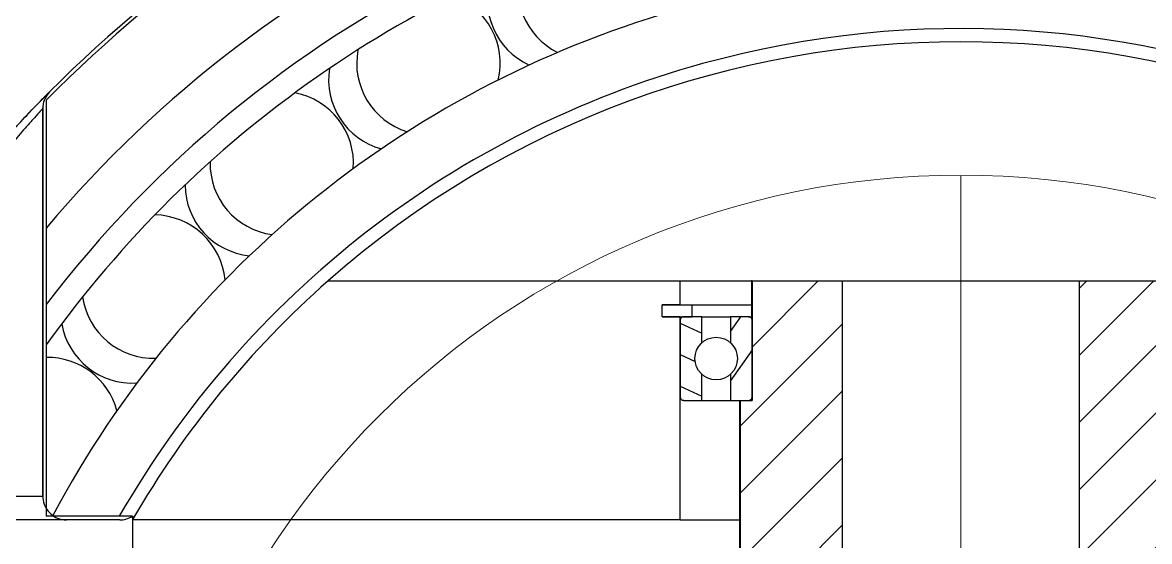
# Model space of a CAD drawing. Header units: millimetres. Extents: x 2 to 1187, y 2 to 839.
# Drawn here: x 103 to 140.7, y 414.7 to 432.06 of the extents above; entities that cross this region are included whole.
import ezdxf

# ---------------------------------------------------------------- set-up
doc = ezdxf.new("R2010")
doc.units = ezdxf.units.MM
doc.linetypes.add('CENTERX2', pattern=[20.319999999999997, 12.7, -2.54, 2.54, -2.54])

# ---------------------------------------------------------------- blocks, each defined once
blk = doc.blocks.new('*U52')
at = {"color": 0, "linetype": 'CENTERX2', "lineweight": 18, "ltscale": 1.2, "transparency": 16777216}
blk.add_line((-1.900551436051501e-07, 28.5), (1.900551151834407e-07, -28.5), dxfattribs=at)

msp = doc.modelspace()

# ---------------------------------------------------------------- hatches: boundary and pattern name
h = msp.add_hatch()
h.set_pattern_fill('ANSI31', color=256, scale=0.5)
h.set_pattern_definition([(45, (5.290240340435247, -37.67475550385461), (-1.122532015133644, 1.122532015133644), [])])
edge = h.paths.add_edge_path()
edge.add_line((141.7756943075513, 419.4192039169316), (141.495036191991, 419.4192039150599))
edge.add_line((141.495036191991, 419.4192039150599), (141.3747379656355, 419.4192039142578))
edge.add_line((141.3747379656355, 419.4192039142578), (141.3747379389611, 423.4192039142578))
edge.add_line((141.3747379389611, 423.4192039142578), (138.3614185367727, 423.4192038941631))
edge.add_line((138.3614185367727, 423.4192038941631), (138.3614188702028, 373.419203894163))
edge.add_spline(control_points=[(138.3614188702028, 373.419203894163), (138.4175603492041, 373.4192038945374), (138.4733374291138, 373.4192038949093), (138.5287343410107, 373.4192038952787)], knot_values=[0.6634045866219503, 0.6634045866219503, 0.6634045866219503, 0.6634045866219503, 0.6783472241660697, 0.6783472241660697, 0.6783472241660697, 0.6783472241660697], degree=3, periodic=0)
edge.add_line((138.5287343410107, 373.4192038952787), (138.5287343351424, 374.299203895477))
edge.add_line((138.5287343351424, 374.299203895477), (138.6487343343233, 374.4192038962584))
edge.add_spline(control_points=[(138.6487343343238, 374.4192038962588), (138.658955803817, 374.4192038963265), (138.6793987428032, 374.419203896462), (138.8366482077249, 374.4192038975093), (139.0614187649535, 374.4192038990068), (139.2396291445353, 374.4192039001944), (139.3287343343262, 374.4192039007881)], knot_values=[0, 0, 0, 0, 0.2499999999992527, 0.4999999999990147, 0.7499999999992577, 1, 1, 1, 1], degree=3, periodic=0)
edge.add_spline(control_points=[(139.3287343343262, 374.4192039007881), (139.4178395241177, 374.4192039013827), (139.5960499037004, 374.4192039025721), (139.8208204609365, 374.4192039040724), (139.9780699258685, 374.4192039051222), (139.9985128648632, 374.4192039052595), (140.0087343343605, 374.4192039053281)], knot_values=[0, 0, 0, 0, 0.250000000000807, 0.5000000000010134, 0.7500000000007412, 1, 1, 1, 1], degree=3, periodic=0)
edge.add_line((140.0087343343605, 374.4192039053281), (140.1287343351424, 374.2992039061467))
edge.add_line((140.1287343351424, 374.2992039061467), (140.1287343410107, 373.4192039059486))
edge.add_spline(control_points=[(140.1287343410107, 373.4192039059486), (140.1494856925668, 373.4192039060869), (140.5517871079121, 373.4192039087697), (140.9777616233078, 373.4192039116103), (141.3215867985463, 373.4192039139032), (141.3747382723907, 373.4192039142576)], knot_values=[0.3513170632974471, 0.3513170632974471, 0.3513170632974471, 0.3513170632974471, 0.3580783645147824, 0.483078364514781, 0.5067613012173553, 0.5067613012173553, 0.5067613012173553, 0.5067613012173553], degree=3, periodic=0)
edge.add_line((141.3747382723911, 373.4192039142576), (141.3747382323796, 379.4192039142577))
edge.add_line((141.3747382323796, 379.4192039142577), (141.7756945742954, 379.4192039169316))
edge.add_line((141.7756945742954, 379.4192039169316), (141.7756943075513, 419.4192039169316))
edge = h.paths.add_edge_path()
edge.add_line((127.0090844245911, 379.4192038184589), (127.410040766507, 379.4192038211328))
edge.add_line((127.410040766507, 379.4192038211328), (127.4100408065185, 373.4192038211326))
edge.add_spline(control_points=[(127.410040806519, 373.4192038211326), (127.4631922802967, 373.419203821487), (127.8070174554541, 373.4192038237799), (128.2329919707987, 373.4192038266206), (128.6352933861925, 373.4192038293033), (128.6560447378093, 373.4192038294417)], knot_values=[0.4932386987627561, 0.4932386987627561, 0.4932386987627561, 0.4932386987627561, 0.5169216354355964, 0.6419216354355932, 0.6486829366728339, 0.6486829366728339, 0.6486829366728339, 0.6486829366728339], degree=3, periodic=0)
edge.add_line((128.6560447378093, 373.4192038294417), (128.6560447319409, 374.2992038296398))
edge.add_line((128.6560447319409, 374.2992038296398), (128.7760447311219, 374.4192038304215))
edge.add_spline(control_points=[(128.7760447311223, 374.419203830422), (128.7862662006155, 374.4192038304896), (128.8067091396017, 374.4192038306249), (128.9639586045234, 374.4192038316723), (129.1887291617521, 374.4192038331698), (129.3669395413338, 374.4192038343573), (129.4560447311248, 374.4192038349511)], knot_values=[0, 0, 0, 0, 0.2499999999994811, 0.4999999999991823, 0.7499999999993581, 1, 1, 1, 1], degree=3, periodic=0)
edge.add_spline(control_points=[(129.4560447311248, 374.4192038349511), (129.5451499209163, 374.4192038355457), (129.723360300499, 374.419203836735), (129.948130857735, 374.4192038382353), (130.1053803226671, 374.4192038392853), (130.1258232616617, 374.4192038394224), (130.136044731159, 374.419203839491)], knot_values=[0, 0, 0, 0, 0.2500000000007667, 0.5000000000010216, 0.7500000000007667, 1, 1, 1, 1], degree=3, periodic=0)
edge.add_line((130.136044731159, 374.419203839491), (130.2560447319409, 374.2992038403098))
edge.add_line((130.2560447319409, 374.2992038403098), (130.2560447378093, 373.4192038401115))
edge.add_spline(control_points=[(130.2560447378093, 373.4192038401115), (130.3114416497357, 373.4192038404809), (130.3672187296753, 373.4192038408529), (130.423360208707, 373.4192038412273)], knot_values=[0.3216527758042859, 0.3216527758042859, 0.3216527758042859, 0.3216527758042859, 0.3365954133564725, 0.3365954133564725, 0.3365954133564725, 0.3365954133564725], degree=3, periodic=0)
edge.add_line((130.423360208707, 373.4192038412273), (130.4233598752769, 423.4192038412274))
edge.add_line((130.4233598752769, 423.4192038412274), (127.4100404730885, 423.4192038211328))
edge.add_line((127.4100404730885, 423.4192038211328), (127.4100404997629, 419.4192038211327))
edge.add_line((127.4100404997629, 419.4192038211327), (127.0090841578471, 419.4192038184589))
edge.add_line((127.0090841578471, 419.4192038184589), (127.0090844245911, 379.4192038184589))
h = msp.add_hatch()
h.set_pattern_fill('ANSI31', color=256, scale=0.3, angle=110)
h.set_pattern_definition([(155, (0, 0), (-0.4025438943080162, -0.8632581671524091), [])])
edge = h.paths.add_edge_path()
edge.add_spline(control_points=[(143.7792520469102, 422.0992039302925), (143.7782890992415, 422.1106497838192), (143.7761942344087, 422.1355499074855), (143.7583687089931, 422.1706275763923), (143.7293398245477, 422.1992557543592), (143.6944536444464, 422.2163636465114), (143.6700307963592, 422.2183247556648), (143.6590819265507, 422.2192039294911)], knot_values=[0, 0, 0, 0, 0.1822774114497958, 0.3965392424503187, 0.6109178068823896, 0.8255727480238253, 0.9999999999999999, 0.9999999999999999, 0.9999999999999999, 0.9999999999999999], degree=3, periodic=0)
edge.add_line((143.6590819265507, 422.2192039294911), (143.3786672994381, 422.2192039276212))
edge.add_line((143.3786672994381, 422.2192039276212), (143.0581606066002, 422.2192039254838))
edge.add_line((143.0581606066002, 422.2192039254838), (143.0581606124475, 421.3423673798649))
edge.add_arc((142.5772742001642, 420.819203922277), 0.7105995671783422, 0, 47.4111015954806, ccw=False)
edge.add_arc((142.5772742001642, 420.819203922277), 0.7105995671783422, -47.41110083131758, 0, ccw=False)
edge.add_line((143.058160619425, 420.2960404711027), (143.0581606252723, 419.4192039254838))
edge.add_line((143.0581606252723, 419.4192039254838), (143.6590819452228, 419.4192039294911))
edge.add_spline(control_points=[(143.6590819452228, 419.4192039294911), (143.661646252211, 419.4192556926834), (143.6776761908659, 419.4195792735965), (143.7070027823946, 419.4266954138788), (143.7416607141899, 419.4488491517164), (143.7668440493647, 419.4812659377067), (143.7780278596268, 419.5133036292683), (143.778957582937, 419.5329736406566), (143.7792520639818, 419.5392039302925)], knot_values=[0, 0, 0, 0, 0.04096338931502304, 0.2560694257092807, 0.4711352459561348, 0.6859848391808996, 0.900538674669185, 1, 1, 1, 1], degree=3, periodic=0)
edge.add_line((143.7792520639804, 419.5392039302691), (143.7792520469088, 422.0992039303077))
edge = h.paths.add_edge_path()
edge.add_line((125.7266178273014, 421.3423672642878), (125.7266178214541, 422.2192038099067))
edge.add_line((125.7266178214541, 422.2192038099067), (125.1256965015036, 422.2192038058993))
edge.add_spline(control_points=[(125.1256965015036, 422.2192038058993), (125.1231321945154, 422.2191520427071), (125.1071022558606, 422.218828461794), (125.0777756643317, 422.2117123215117), (125.0431177325365, 422.1895585836741), (125.0179343973617, 422.1571417976839), (125.0067505870996, 422.1251041061221), (125.0058208637894, 422.1054340947338), (125.0055263827446, 422.099203805098)], knot_values=[0, 0, 0, 0, 0.040963389314884, 0.2560694257091513, 0.4711352459559951, 0.685984839180745, 0.9005386746690399, 0.9999999999999999, 0.9999999999999999, 0.9999999999999999, 0.9999999999999999], degree=3, periodic=0)
edge.add_line((125.005526382746, 422.0992038051124), (125.0055263998176, 419.539203805086))
edge.add_spline(control_points=[(125.0055263998162, 419.539203805098), (125.0064893474849, 419.5277579515713), (125.0085842123176, 419.502857827905), (125.0264097377333, 419.4677801589982), (125.0554386221787, 419.4391519810313), (125.0903248022799, 419.4220440888791), (125.1147476503671, 419.4200829797257), (125.1256965201756, 419.4192038058994)], knot_values=[0, 0, 0, 0, 0.1822774114497906, 0.3965392424503321, 0.6109178068824087, 0.8255727480238481, 1, 1, 1, 1], degree=3, periodic=0)
edge.add_line((125.1256965201756, 419.4192038058994), (125.7266178401262, 419.4192038099067))
edge.add_line((125.7266178401262, 419.4192038099067), (125.7266178342789, 420.2960403555257))
edge.add_arc((126.2075042465622, 420.8192038131136), 0.7105995671782972, 180, 227.4111015954758, ccw=False)
edge.add_arc((126.2075042465622, 420.8192038131136), 0.7105995671782972, 132.5888991686903, 180, ccw=False)
h = msp.add_hatch()
h.set_pattern_fill('ANSI31', color=256, scale=0.3, angle=10)
h.set_pattern_definition([(55, (0, 0), (-0.7802423221852646, 0.5463315556243713), [])])
edge = h.paths.add_edge_path()
edge.add_spline(control_points=[(127.4100404818911, 422.0992038211328), (127.4090784235645, 422.1106375522636), (127.4072301765968, 422.1326033295046), (127.3980014372574, 422.1529084612274), (127.3923892144093, 422.1618975440556)], knot_values=[0, 0, 0, 0, 0.1819875844286156, 0.3496232939572136, 0.3496232939572136, 0.3496232939572136, 0.3496232939572136], degree=3, periodic=0)
edge.add_spline(control_points=[(127.3923892144093, 422.1618975440556), (127.3908386162258, 422.1643811331578), (127.3816083113411, 422.1780283037142), (127.3601622299673, 422.1991892819514), (127.3252351435462, 422.2163456369056), (127.3007477010847, 422.2183175700028), (127.2897422547353, 422.2192038203305)], knot_values=[0.3496232939572136, 0.3496232939572136, 0.3496232939572136, 0.3496232939572136, 0.3959392784988786, 0.6101052336609224, 0.8247687181051618, 0.9999999999999999, 0.9999999999999999, 0.9999999999999999, 0.9999999999999999], degree=3, periodic=0)
edge.add_line((127.2897422547353, 422.2192038203305), (126.6883906529981, 422.2192038163204))
edge.add_line((126.6883906529981, 422.2192038163204), (126.6883906588454, 421.3423672707016))
edge.add_arc((126.2075042465622, 420.8192038131136), 0.7105995671782972, 0, 47.41110159548401, ccw=False)
edge.add_arc((126.2075042465622, 420.8192038131136), 0.710599567178297, -47.411100831317924, 0, ccw=False)
edge.add_line((126.6883906658229, 420.2960403619394), (126.6883906716702, 419.4192038163203))
edge.add_line((126.6883906716702, 419.4192038163203), (127.2897422734074, 419.4192038203305))
edge.add_spline(control_points=[(127.2897422734074, 419.4192038203305), (127.2922741873873, 419.4192542110616), (127.3082974609422, 419.4195731099169), (127.3376499859623, 419.4266633408253), (127.3705037883784, 419.4476230939094), (127.3864452822021, 419.4669967134108), (127.392389232316, 419.4766633381931)], knot_values=[0, 0, 0, 0, 0.0404249291868975, 0.2558300573917609, 0.4711966617867565, 0.6511857858260073, 0.6511857858260073, 0.6511857858260073, 0.6511857858260073], degree=3, periodic=0)
edge.add_spline(control_points=[(127.392389232316, 419.4766633381931), (127.3935457670141, 419.4785442064305), (127.4014312932281, 419.4921729667805), (127.408816626102, 419.5133138515525), (127.4097462946402, 419.5329801836911), (127.4100404989627, 419.5392038211328)], knot_values=[0.6511857858260073, 0.6511857858260073, 0.6511857858260073, 0.6511857858260073, 0.686206885133976, 0.9006965526239377, 1, 1, 1, 1], degree=3, periodic=0)
edge.add_line((127.4100404989627, 419.5392038211335), (127.410040481891, 422.0992038211328))
edge = h.paths.add_edge_path()
edge.add_line((142.0963877750562, 422.2192039190701), (141.495036173319, 422.2192039150599))
edge.add_spline(control_points=[(141.4950361733189, 422.2192039150599), (141.492504259339, 422.2191535243288), (141.4764809857841, 422.2188346254736), (141.4471284607641, 422.2117443945652), (141.4142746583479, 422.1907846414811), (141.3983331645244, 422.1714110219797), (141.3923892144103, 422.1617443971975)], knot_values=[0, 0, 0, 0, 0.04042492918691664, 0.2558300573917623, 0.4711966617867626, 0.6511857858259162, 0.6511857858259162, 0.6511857858259162, 0.6511857858259162], degree=3, periodic=0)
edge.add_spline(control_points=[(141.3923892144103, 422.1617443971975), (141.3912326797123, 422.1598635289602), (141.3833471534983, 422.14623476861), (141.3759618206243, 422.125093883838), (141.3750321520862, 422.1054275516994), (141.3747379477637, 422.0992039142577)], knot_values=[0.6511857858259162, 0.6511857858259162, 0.6511857858259162, 0.6511857858259162, 0.6862068851339916, 0.9006965526239338, 0.9999999999999999, 0.9999999999999999, 0.9999999999999999, 0.9999999999999999], degree=3, periodic=0)
edge.add_line((141.3747379477637, 422.0992039142581), (141.3747379648353, 419.5392039142578))
edge.add_spline(control_points=[(141.3747379648352, 419.5392039142578), (141.3757000231618, 419.5277701831269), (141.3775482701296, 419.5058044058859), (141.3867770094689, 419.4854992741629), (141.3923892323171, 419.4765101913347)], knot_values=[0, 0, 0, 0, 0.1819875844289816, 0.3496232939580574, 0.3496232939580574, 0.3496232939580574, 0.3496232939580574], degree=3, periodic=0)
edge.add_spline(control_points=[(141.3923892323171, 419.4765101913347), (141.3939398305006, 419.4740266022326), (141.4031701353852, 419.4603794316761), (141.4246162167591, 419.4392184534391), (141.4595433031802, 419.4220620984849), (141.4840307456417, 419.4200901653877), (141.495036191991, 419.4192039150599)], knot_values=[0.3496232939580574, 0.3496232939580574, 0.3496232939580574, 0.3496232939580574, 0.3959392784992682, 0.6101052336613004, 0.824768718105549, 1, 1, 1, 1], degree=3, periodic=0)
edge.add_line((141.4950361919906, 419.41920391506), (141.7756943075513, 419.4192039169316))
edge.add_line((141.7756943075513, 419.4192039169316), (142.0963877937282, 419.4192039190701))
edge.add_line((142.0963877937282, 419.4192039190701), (142.0963877878809, 420.296040464689))
edge.add_arc((142.5772742001642, 420.819203922277), 0.7105995671783423, 180, 227.4111015954854, ccw=False)
edge.add_arc((142.5772742001642, 420.819203922277), 0.7105995671783423, 132.5888991686807, 180, ccw=False)
edge.add_line((142.0963877809034, 421.3423673734513), (142.0963877750561, 422.2192039190701))
edge = h.paths.add_edge_path()
edge.add_spline(control_points=[(127.4100407699746, 378.8992038211327), (127.4090787116481, 378.9106375522636), (127.4072304646803, 378.9326033295046), (127.398001725341, 378.9529084612274), (127.3923895024928, 378.9618975440556)], knot_values=[0, 0, 0, 0, 0.1819875844286263, 0.3496232939571624, 0.3496232939571624, 0.3496232939571624, 0.3496232939571624], degree=3, periodic=0)
edge.add_spline(control_points=[(127.3923895024928, 378.9618975440556), (127.3908389043093, 378.9643811331578), (127.3816085994247, 378.9780283037143), (127.3601625180508, 378.9991892819514), (127.3252354316297, 379.0163456369056), (127.3007479891682, 379.0183175700028), (127.2897425428189, 379.0192038203305)], knot_values=[0.3496232939571624, 0.3496232939571624, 0.3496232939571624, 0.3496232939571624, 0.3959392784989152, 0.6101052336609499, 0.8247687181051924, 1, 1, 1, 1], degree=3, periodic=0)
edge.add_line((127.2897425428189, 379.0192038203305), (126.6883909410817, 379.0192038163203))
edge.add_line((126.6883909410817, 379.0192038163203), (126.688390946929, 378.1423672707015))
edge.add_arc((126.2075045346457, 377.6192038131135), 0.710599567178362, 0, 47.411101595484524, ccw=False)
edge.add_arc((126.2075045346457, 377.6192038131135), 0.7105995671783621, -47.41110083131838, 0, ccw=False)
edge.add_line((126.6883909539065, 377.0960403619392), (126.6883909597538, 376.2192038163204))
edge.add_line((126.6883909597538, 376.2192038163204), (127.2897425614909, 376.2192038203306))
edge.add_spline(control_points=[(127.289742561491, 376.2192038203306), (127.2922744754711, 376.2192542110617), (127.3082977490261, 376.2195731099169), (127.3376502740462, 376.2266633408255), (127.3705040764622, 376.2476230939096), (127.3864455702856, 376.2669967134108), (127.3923895203996, 376.276663338193)], knot_values=[0, 0, 0, 0, 0.04042492918944392, 0.255830057394288, 0.4711966617892855, 0.6511857858258688, 0.6511857858258688, 0.6511857858258688, 0.6511857858258688], degree=3, periodic=0)
edge.add_spline(control_points=[(127.3923895203996, 376.276663338193), (127.3935460550977, 376.2785442064305), (127.4014315813118, 376.2921729667808), (127.4088169141857, 376.3133138515528), (127.4097465827238, 376.3329801836913), (127.4100407870463, 376.3392038211327)], knot_values=[0.6511857858258688, 0.6511857858258688, 0.6511857858258688, 0.6511857858258688, 0.6862068851364908, 0.9006965526264447, 0.9999999999999999, 0.9999999999999999, 0.9999999999999999, 0.9999999999999999], degree=3, periodic=0)
edge.add_line((127.4100407870463, 376.339203821133), (127.4100407699746, 378.8992038211327))
edge = h.paths.add_edge_path()
edge.add_line((142.0963880631398, 379.0192039190702), (141.4950364614026, 379.01920391506))
edge.add_spline(control_points=[(141.4950364614025, 379.01920391506), (141.4925045474226, 379.0191535243288), (141.4764812738677, 379.0188346254737), (141.4471287488477, 379.0117443945651), (141.4142749464315, 378.9907846414811), (141.3983334526079, 378.9714110219799), (141.392389502494, 378.9617443971975)], knot_values=[0, 0, 0, 0, 0.04042492918690391, 0.2558300573917646, 0.4711966617867599, 0.6511857858255868, 0.6511857858255868, 0.6511857858255868, 0.6511857858255868], degree=3, periodic=0)
edge.add_spline(control_points=[(141.392389502494, 378.9617443971975), (141.3912329677958, 378.9598635289602), (141.3833474415819, 378.9462347686101), (141.3759621087079, 378.925093883838), (141.3750324401697, 378.9054275516994), (141.3747382358473, 378.8992039142578)], knot_values=[0.6511857858255868, 0.6511857858255868, 0.6511857858255868, 0.6511857858255868, 0.6862068851339791, 0.9006965526239569, 1, 1, 1, 1], degree=3, periodic=0)
edge.add_line((141.3747382358473, 378.8992039142581), (141.3747382529189, 376.3392039142577))
edge.add_spline(control_points=[(141.3747382529188, 376.3392039142578), (141.3757003112454, 376.3277701831268), (141.3775485582132, 376.3058044058859), (141.3867772975525, 376.2854992741629), (141.3923895204007, 376.2765101913348)], knot_values=[0, 0, 0, 0, 0.1819875844303302, 0.3496232939576125, 0.3496232939576125, 0.3496232939576125, 0.3496232939576125], degree=3, periodic=0)
edge.add_spline(control_points=[(141.3923895204007, 376.2765101913348), (141.3939401185841, 376.2740266022325), (141.4031704234689, 376.260379431676), (141.4246165048429, 376.239218453439), (141.459543591264, 376.2220620984849), (141.4840310337254, 376.2200901653877), (141.4950364800746, 376.21920391506)], knot_values=[0.3496232939576125, 0.3496232939576125, 0.3496232939576125, 0.3496232939576125, 0.3959392785006104, 0.6101052336626436, 0.8247687181069004, 1, 1, 1, 1], degree=3, periodic=0)
edge.add_line((141.4950364800746, 376.21920391506), (142.0963880818118, 376.2192039190701))
edge.add_line((142.0963880818118, 376.2192039190701), (142.0963880759645, 377.0960404646889))
edge.add_arc((142.5772744882478, 377.6192039222769), 0.7105995671784034, 180, 227.4111015954837, ccw=False)
edge.add_arc((142.5772744882478, 377.6192039222769), 0.7105995671784033, 132.5888991686793, 180, ccw=False)
edge.add_line((142.096388068987, 378.1423673734513), (142.0963880631398, 379.0192039190702))

# ---------------------------------------------------------------- linework, layer by layer
at = {"color": 7, "linetype": 'Continuous', "lineweight": 25}
for p, q in [((103.7973215598059, 429.4631088390872), (103.7973216526589, 415.539203663669)), ((103.6773058045934, 429.1836376027132), (103.6732883968011, 429.179704482992)), ((103.6732883968011, 429.179704482992), (103.6732884832295, 416.2192036628418)), ((103.6773058045934, 429.1836376027132), (103.677305891048, 416.2192036628686)), ((113.2263787175081, 423.4192037265476), (125.0055263739434, 423.419203805098)), ((125.0055263792783, 422.619203805098), (125.0055263739434, 423.419203805098)), ((125.0055263739434, 423.419203805098), (127.4100404730885, 423.4192038211328)), ((127.3923892060248, 423.4192038210151), (127.3923892144277, 422.1591330960796)), ((127.4100404730885, 423.4192038211328), (127.3923892060248, 423.4192038210151)), ((127.4100404730885, 423.4192038211328), (127.4100404997629, 419.4192038211327)), ((127.4100404730885, 423.4192038211328), (130.4233598752769, 423.4192038412274)), ((130.4233598752769, 423.4192038412274), (138.3614185367727, 423.4192038941631)), ((130.4233598752769, 423.4192038412274), (130.423360208707, 373.4192038412274)), ((138.3614188702028, 373.4192038941631), (138.3614185367727, 423.4192038941631)), ((138.3614185367727, 423.4192038941631), (141.3747379389611, 423.4192039142578)), ((124.4047371461818, 422.2192038010916), (124.4047371435143, 422.6192038010916)), ((124.4047371435143, 422.6192038010916), (125.4061111259487, 422.6192038077694)), ((125.0055263792783, 422.619203805098), (124.4047371431778, 422.6192038010916)), ((125.4061111286162, 422.2192038077694), (125.4061111259487, 422.6192038077694)), ((125.4061111259487, 422.6192038077694), (127.3923892113597, 422.619203821015)), ((124.4047371461818, 422.2192038010916), (125.4061111286162, 422.2192038077694)), ((125.0055263819457, 422.219203805098), (124.4047371458452, 422.2192038010916)), ((125.0055264272922, 415.419203805098), (125.0055263819457, 422.219203805098)), ((125.0055263827446, 422.099203805098), (125.0055263998162, 419.539203805098)), ((125.7266178214541, 422.2192038099067), (125.1256965015036, 422.2192038058993)), ((125.7266178273014, 421.3423672642878), (125.7266178214541, 422.2192038099067)), ((125.7266178214541, 422.2192038099067), (126.6883906529981, 422.2192038163204)), ((126.6883906529981, 422.2192038163204), (126.6723892140271, 422.2192038162137)), ((126.6883906529981, 422.2192038163204), (126.6883906588454, 421.3423672707015)), ((127.2897422547353, 422.2192038203305), (126.6883906529981, 422.2192038163204)), ((127.2897422547353, 422.2192038203305), (127.3923892140271, 422.219203821015)), ((127.4100404989627, 419.5392038211328), (127.4100404818911, 422.0992038211328)), ((125.7266178401262, 419.4192038099067), (125.7266178342789, 420.2960403555256)), ((126.6883906658229, 420.2960403619392), (126.6883906716702, 419.4192038163203)), ((125.1256965201756, 419.4192038058994), (125.1123892326992, 419.4192038058106)), ((125.1256965201756, 419.4192038058994), (125.7266178401262, 419.4192038099067)), ((125.7266178401262, 419.4192038099067), (126.6723892326992, 419.4192038162136)), ((126.6883906716702, 419.4192038163203), (126.6723892326993, 419.4192038162136)), ((126.6883906716702, 419.4192038163203), (127.2897422734074, 419.4192038203305)), ((126.9923892326992, 419.4192038183476), (126.9923892727108, 413.4192038183476)), ((127.0090841578471, 419.4192038184589), (127.0090844245911, 379.4192038184589)), ((127.0090841578471, 419.4192038184589), (127.4100404997629, 419.4192038211327)), ((127.3923892323062, 419.4781525146119), (127.3923892326992, 419.419203821015)), ((95.96054726488981, 416.2192036114086), (103.6732884832295, 416.2192036628418)), ((103.6732884832295, 416.2192036628418), (103.677305891048, 416.2192036628686)), ((106.6848507631804, 415.5392036829247), (103.7973216526589, 415.539203663669)), ((106.6795783202058, 415.5392036828895), (106.6795784277151, 399.4174901727927)), ((104.4732884885644, 415.4192036681767), (98.66828136082196, 415.4192036294654)), ((106.2633577737025, 415.4192036801139), (104.4774133315515, 415.4192036682042)), ((106.6803892593643, 415.4206116209485), (106.6795763382716, 415.4192036828895)), ((106.6795763382716, 415.4192036828895), (106.6803892593736, 415.419203682895)), ((106.6848426730786, 415.428321777675), (106.6803892593643, 415.4206116209485)), ((106.6803892593643, 415.4206116209485), (106.6803892593736, 415.419203682895)), ((106.6803892593736, 415.419203682895), (106.6848426731395, 415.4192036829247)), ((106.6848426730786, 415.428321777675), (106.6848426731395, 415.4192036829247)), ((125.0055264272922, 415.419203805098), (106.6848426731395, 415.4192036829247)), ((125.0055264272922, 415.419203805098), (126.9923892593737, 415.4192038183476))]:
    msp.add_line(p, q, dxfattribs=at)
at = {"color": 7, "linetype": 'Continuous', "lineweight": 18}
msp.add_circle((134.3923893660726, 399.4192038676983), 27.53863665674896, dxfattribs=at)
msp.add_circle((126.2075042465622, 420.8192038131136), 0.7105995671782971)
at = {"color": 7, "linetype": 'Continuous', "lineweight": 25}
for centre, radius, start, end in [((134.3923893660712, 399.4192038676953), 46.99999999999999, 14.79249742348417, 154.8349682343268), ((134.3923893660712, 399.4192038676953), 42.87999999999999, 44.47923939200985, 135.5207613721554), ((134.3923893660712, 399.4192038676953), 43, 44.85567656755924, 135.1443241966056), ((134.392389366071, 399.4192038676953), 40.00000000000004, 40.10397730943479, 139.896023454733), ((134.3923893660712, 399.4192038676953), 38.40000000000002, 37.17946585416955, 142.8205349099944), ((134.3923893660712, 399.4192038676954), 37.60000000000017, 35.5411148277338, 105.4409703622806), ((134.3923893660712, 399.4192038676954), 37.60000000000017, 105.4409703622806, 144.4588859364333), ((121.9747385128473, 433.2097638998617), 2.399999999999998, 159.7756872109622, 243.4279851217702), ((120.9570300746288, 432.8181727246803), 2.400000000000029, 161.5112534679651, 245.1635513787733), ((116.5823557014344, 430.7050265492953), 2.400000000000042, 346.4013240238478, 70.05362193465625), ((134.3923893660712, 399.4192038676954), 34.40000000000011, 105.4409703622806, 152.0114614693422), ((134.3923893660712, 399.4192038676954), 32.44000000000008, 29.79626497981466, 105.4409703622806), ((134.3923893660712, 399.4192038676953), 32.00000000000001, 48.59037827281208, 131.4096224913566), ((116.5823557014344, 430.7050265492953), 2.399999999999998, 169.2493714214862, 252.9016693323006), ((134.3923893660712, 399.4192038676954), 32.44000000000008, 105.4409703622806, 150.203735784351), ((115.6429812688657, 430.1512668639285), 2.400000000000017, 170.9849376784905, 254.6372355893023), ((134.392389366071, 399.4192038676953), 42.99999999999977, 135.1443241966056, 147.8376176630161), ((104.4732883968011, 429.1797044883269), 0.7999999999999923, 135.1522649108182, 180.0000003820818), ((111.6757841810999, 427.3468935120277), 2.400000000000008, 355.8750082343705, 79.5273061451757), ((111.6757841810999, 427.3468935120277), 2.400000000000067, 178.7230556320135, 262.3753535428291), ((110.8403674399352, 426.6460704371486), 2.400000000000006, 180.458621889019, 264.1109197998339), ((107.3888624324416, 423.2269659033162), 2.400000000000051, 5.348692444897515, 89.0009903557079), ((134.3923893660712, 399.4192038676953), 32.00000000000001, 131.4096224913566, 149.9811470817315), ((107.3888624324416, 423.2269659033162), 2.400000000000008, 188.1967398425405, 271.8490377533498), ((106.6801913736109, 422.398196065498), 2.400000000000065, 189.9323060995442, 273.584604010347), ((125.1123892148274, 422.0992038058106), 0.1200000000000045, 90.00000038208506, 152.9391165934092), ((103.8385265055915, 418.4576246084766), 2.400000000000043, 14.82237665542456, 90.98374258293413), ((134.3923893660712, 399.4192038676953), 47.00000000000002, 154.8349682343268, 242.0899321050542), ((125.112389231899, 419.5392038058106), 0.1200000000000205, 207.0608841707738, 270.000000382085)]:
    msp.add_arc(centre, radius, start, end, dxfattribs=at)
for points, knots in [([(97.99104704191834, 422.3089892970049), (98.02800531709008, 422.3675665725673), (98.38701799250398, 422.936586212158), (99.08961326851315, 423.9873200785495), (100.1076730497893, 425.3880251710297), (101.0726672049958, 426.6137183268779), (101.9471600924792, 427.6460363913544), (102.6596963092817, 428.4422895862675), (103.2234848532883, 429.0443486921209), (103.6115876036531, 429.4459224360967), (103.8526921967023, 429.6905091981318), (103.8883003804827, 429.7260946772993), (103.9061016485684, 429.7438845948791)], [0, 0, 0, 0, 0.01515803205345473, 0.147245119428228, 0.2796193170934455, 0.4113316345808627, 0.5249325056598353, 0.6383960948585403, 0.7342732813826981, 0.8300636215353646, 0.9150452870826772, 1, 1, 1, 1]), ([(103.910304687603, 429.7481094472689), (103.8532352269426, 429.6781373088475), (103.7390960370087, 429.5381927026616), (103.6824198478744, 429.3306522513432), (103.6783069206055, 429.2124169287119), (103.6773058045934, 429.1836376027132)], [0, 0, 0, 0, 0.4307149535847059, 0.86143193444786, 1, 1, 1, 1]), ([(103.6732883968012, 429.1796784831077), (103.6570786224237, 429.1620659930953), (103.6246531444939, 429.1268345708133), (103.4066197199287, 428.8864104503446), (103.0558113141771, 428.4917744548042), (102.5455106102272, 427.8993855706212), (101.9019726495607, 427.1174134981267), (101.1101823565439, 426.101229914417), (100.2382180117155, 424.8964587940181), (99.31889654958465, 423.521844952107), (98.2561112715047, 421.7876913231709), (97.09602364711336, 419.6682515069049), (96.33915100079642, 417.9772230513099), (95.96054725880717, 417.1313347711427)], [0, 0, 0, 0, 0.0592947518422943, 0.1186111923855537, 0.1859591655039406, 0.2533763797221686, 0.3339848231575053, 0.4147000967221385, 0.509652616877404, 0.6050781495845973, 0.7003121728227826, 0.8500897960177841, 1, 1, 1, 1]), ([(125.1256965015036, 422.2192038058993), (125.1231321945154, 422.2191520427071), (125.1071022558606, 422.218828461794), (125.0777756643317, 422.2117123215117), (125.0431177325365, 422.1895585836741), (125.0179343973617, 422.1571417976839), (125.0067505870996, 422.1251041061221), (125.0058208637894, 422.1054340947338), (125.0055263827446, 422.099203805098)], [0, 0, 0, 0, 0.040963389314884, 0.2560694257091513, 0.4711352459559951, 0.685984839180745, 0.9005386746690399, 0.9999999999999999, 0.9999999999999999, 0.9999999999999999, 0.9999999999999999]), ([(127.4100404818911, 422.0992038211328), (127.4090784235645, 422.1106375522636), (127.4069853319898, 422.1355132231436), (127.389174687623, 422.1705625144615), (127.3601622299673, 422.1991892819514), (127.3252351435462, 422.2163456369056), (127.3007477010847, 422.2183175700028), (127.2897422547353, 422.2192038203305)], [0, 0, 0, 0, 0.1819875844286156, 0.3959392784988786, 0.6101052336609224, 0.8247687181051618, 0.9999999999999999, 0.9999999999999999, 0.9999999999999999, 0.9999999999999999]), ([(125.0055263998162, 419.539203805098), (125.0064893474849, 419.5277579515713), (125.0085842123176, 419.502857827905), (125.0264097377333, 419.4677801589982), (125.0554386221787, 419.4391519810313), (125.0903248022799, 419.4220440888791), (125.1147476503671, 419.4200829797257), (125.1256965201756, 419.4192038058994)], [0, 0, 0, 0, 0.1822774114497906, 0.3965392424503321, 0.6109178068824087, 0.8255727480238481, 1, 1, 1, 1]), ([(127.2897422734074, 419.4192038203305), (127.2922741873873, 419.4192542110616), (127.3082974609422, 419.4195731099169), (127.3376499859623, 419.4266633408253), (127.3723876292706, 419.4488249286148), (127.3976204405142, 419.4812642102651), (127.408816626102, 419.5133138515525), (127.4097462946402, 419.5329801836911), (127.4100404989627, 419.5392038211328)], [0, 0, 0, 0, 0.0404249291868975, 0.2558300573917609, 0.4711966617867565, 0.686206885133976, 0.9006965526239377, 1, 1, 1, 1]), ([(103.677305891048, 416.2192036628686), (103.6773108541536, 416.2171954422481), (103.6775370656943, 416.125663503432), (103.710042701943, 415.9434491188022), (103.8444889159672, 415.7049732906097), (104.0502488384417, 415.525508857324), (104.2736929375319, 415.4321775896348), (104.4203879940783, 415.4228353235006), (104.4774133315515, 415.4192036682042)], [0, 0, 0, 0, 0.0048150424774455, 0.2194630256017421, 0.4341108923173477, 0.6487755590825908, 0.8634671628088506, 1, 1, 1, 1]), ([(106.2633577737025, 415.4192036801139), (106.3308320830484, 415.4235443696285), (106.4795695471153, 415.4331127988124), (106.6123213964756, 415.5017199579872), (106.6848507631804, 415.5392036829247)], [0, 0, 0, 0, 0.4536470335115433, 1, 1, 1, 1])]:
    msp.add_open_spline(points, degree=3, knots=knots, dxfattribs=at)

# ---------------------------------------------------------------- block references
at = {"color": 7, "linetype": 'CENTERX2', "lineweight": 18, "ltscale": 1.2}
msp.add_blockref('*U52', (134.3923893727398, 398.4192038676953), dxfattribs=at)

doc.saveas('drawing.dxf')
